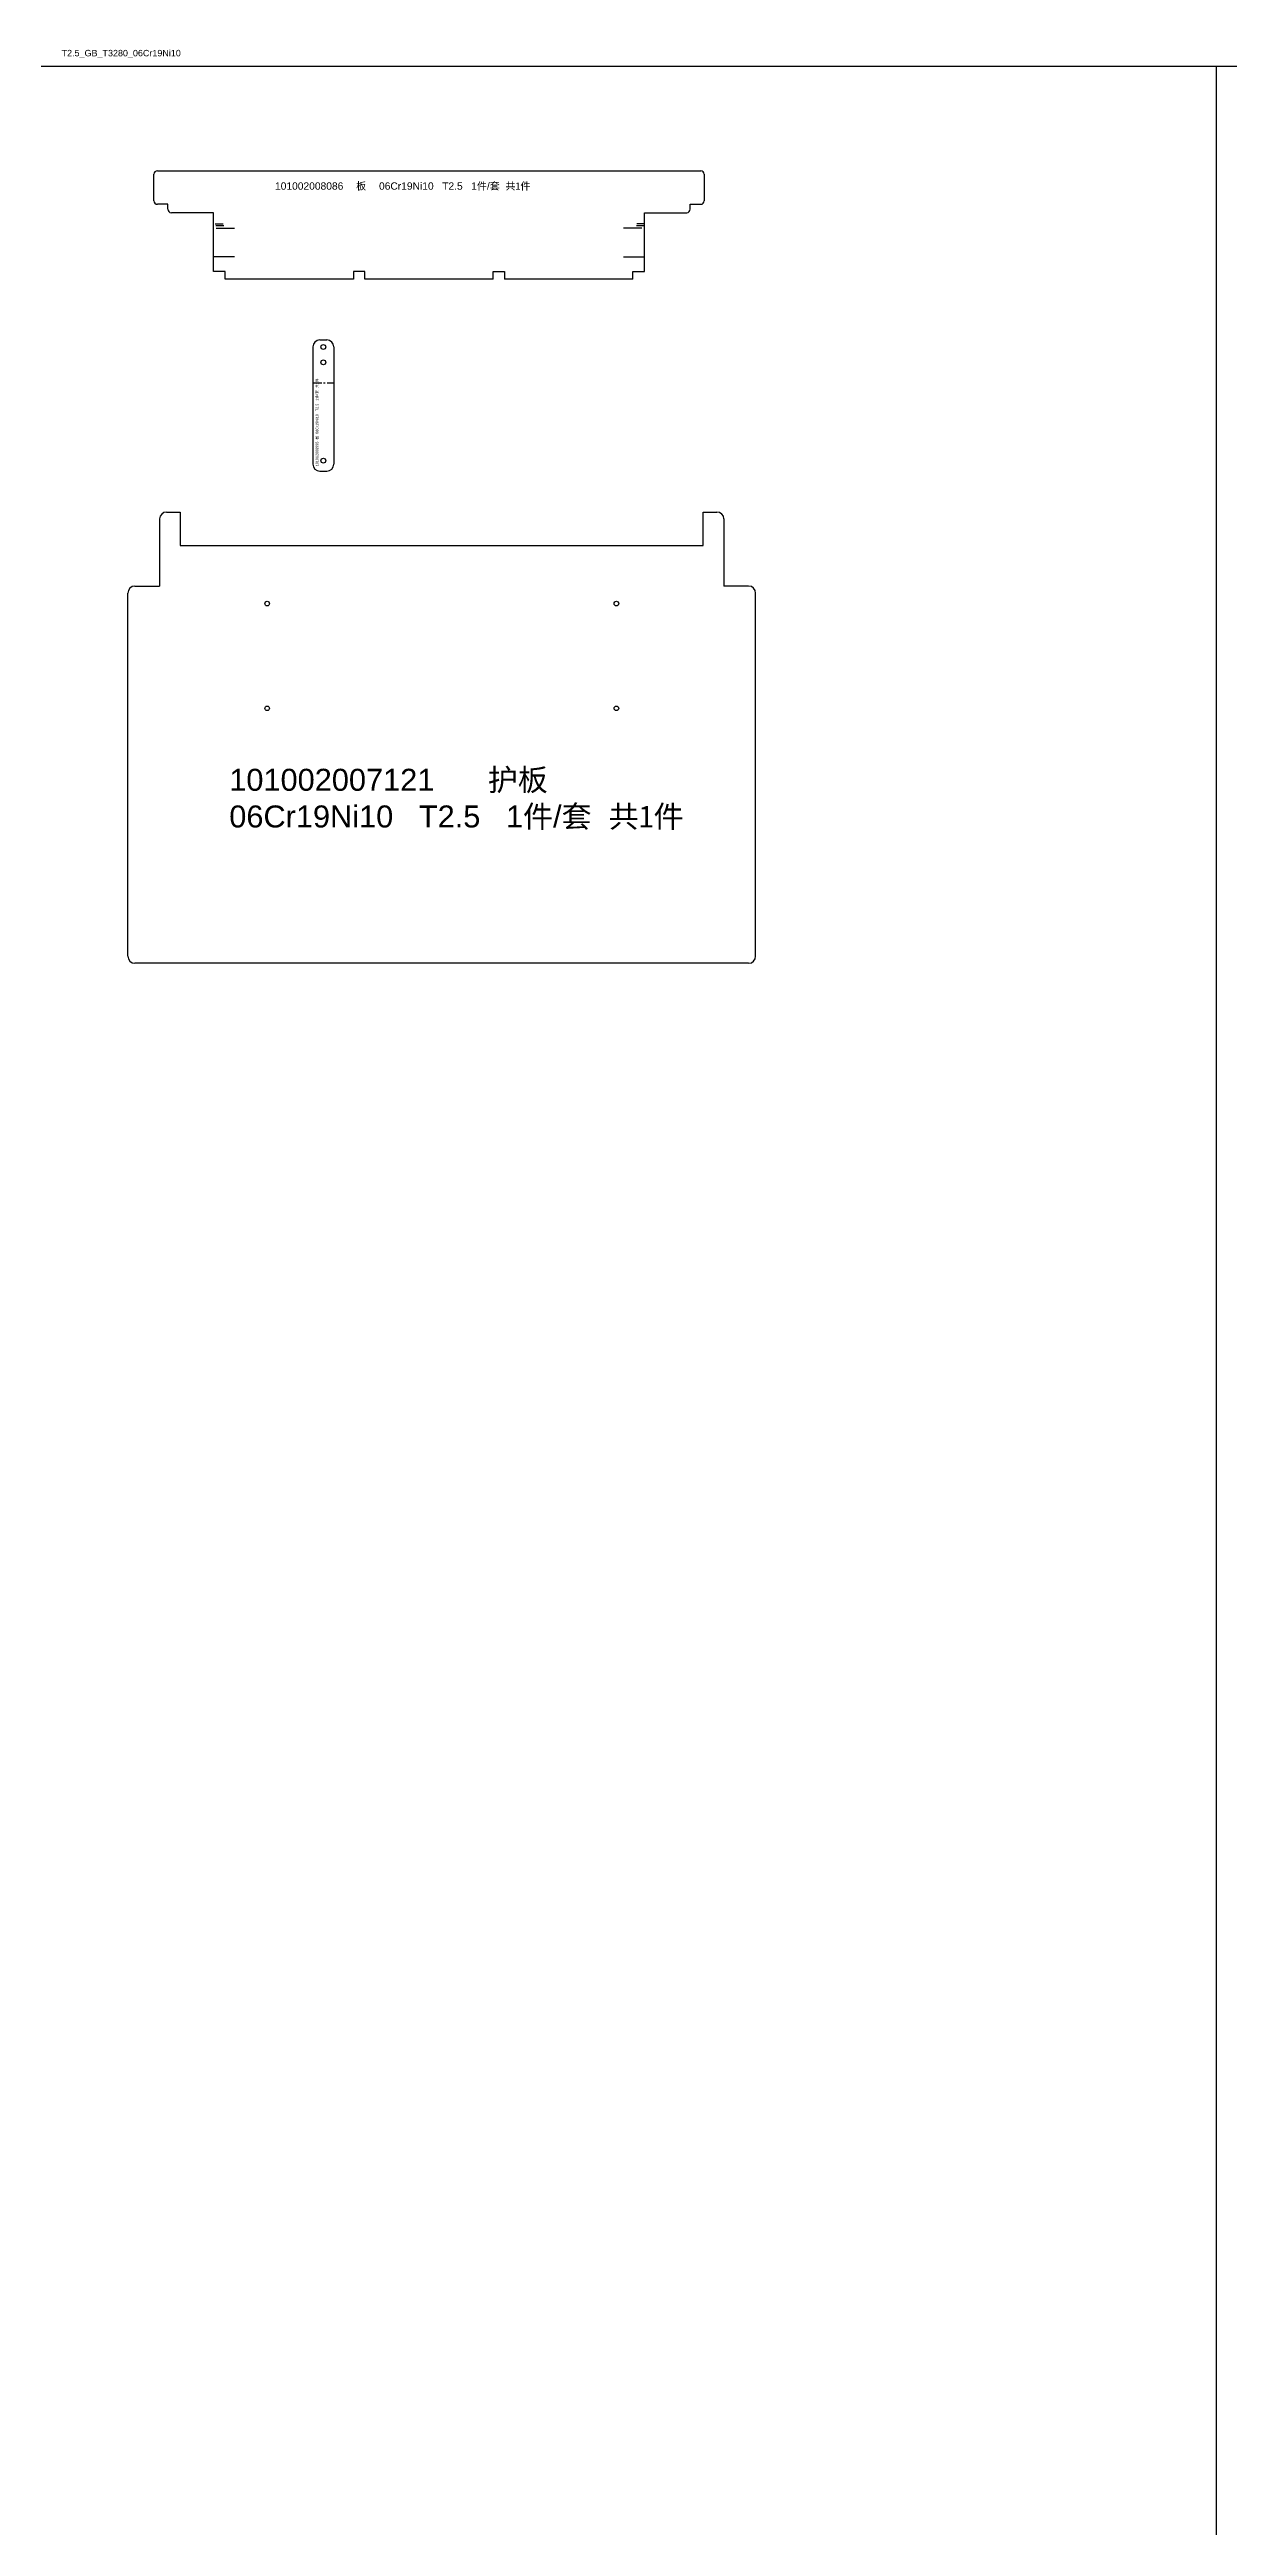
# Model space of a CAD drawing. Extents: x -15495 to 21573, y -5484 to 3275.
# Drawn here: x 2973 to 4661, y -934 to 2613 of the extents above; entities that cross this region are included whole.
import ezdxf

# ---------------------------------------------------------------- set-up
doc = ezdxf.new("R2010")
doc.units = 0
doc.header["$MEASUREMENT"] = 0
doc.linetypes.add('CENTERX2', pattern=[20.32, 12.7, -2.54, 2.54, -2.54])
doc.layers.get('0').update_dxf_attribs({"linetype": 'CONTINUOUS'})
doc.styles.get("Standard").update_dxf_attribs({"font": 'arial.ttf'})

# ---------------------------------------------------------------- blocks, each defined once
blk = doc.blocks.new('DWG合并20101002007121_护板_06C')
at = {"color": 7, "linetype": 'CONTINUOUS'}
for p, q in [((23940.4, 2005.5), (23940.4, 1909.4)), ((23950.4, 2015.5), (23969.9, 2015.5)), ((23969.9, 2015.5), (23969.9, 1967.5)), ((24718.9, 1967.5), (24718.9, 2015.5)), ((24718.9, 2015.5), (24738.4, 2015.5)), ((24748.4, 2005.5), (24748.4, 1909.4)), ((23969.9, 1967.5), (24718.9, 1967.5)), ((23895, 1379.4), (23895, 1899.4)), ((23905, 1909.4), (23940.4, 1909.4)), ((24783.8, 1909.4), (24748.4, 1909.4)), ((24793.8, 1379.4), (24793.8, 1899.4)), ((24783.8, 1369.4), (23905, 1369.4))]:
    blk.add_line(p, q, dxfattribs=at)
for centre in [(24094.4, 1884.4), (24594.4, 1884.4), (24094.4, 1734.4), (24594.4, 1734.4)]:
    blk.add_circle(centre, 3.3, dxfattribs=at)
for centre, start, end in [((23950.4, 2005.5), 90, 180), ((24738.4, 2005.5), 0, 90), ((23905, 1899.4), 90, 180), ((24783.8, 1899.4), 0, 90), ((23905, 1379.4), 180, 270), ((24783.8, 1379.4), 270, 0)]:
    blk.add_arc(centre, 10, start, end, dxfattribs=at)
at = {"color": 3, "insert": (24040.1, 1647.8), "char_height": 31.5, "width": 685.706, "attachment_point": 1}
blk.add_mtext('101002007121 {\\fSimSun|b0|i0|c0|p34;   \\fSimSun|b0|i0|c134|p34;护板  }06Cr19Ni10   T2.5   1{\\fSimSun|b0|i0|c134|p34;件}/{\\fSimSun|b0|i0|c134|p34;套}  {\\fSimSun|b0|i0|c134|p34;共1件}', dxfattribs=at)
blk = doc.blocks.new('DWG合并49101002008086_板_06CR')
at = {"color": 7, "linetype": 'CONTINUOUS'}
for p, q in [((23863.9, 899.3), (23863.9, 937.3)), ((23868.9, 942.3), (24646.9, 942.3)), ((24651.9, 937.3), (24651.9, 899.3)), ((23883.9, 894.3), (23868.9, 894.3)), ((23883.9, 887.3), (23883.9, 894.3)), ((24631.9, 894.3), (24646.9, 894.3)), ((24631.9, 887.3), (24631.9, 894.3)), ((23949.4, 882.3), (23888.9, 882.3)), ((23949.4, 798.3), (23949.4, 882.3)), ((24566.4, 882.3), (24626.9, 882.3)), ((24566.4, 798.3), (24566.4, 882.3)), ((23965.9, 798.3), (23949.4, 798.3)), ((23965.9, 787.3), (23965.9, 798.3)), ((24149.9, 787.3), (23965.9, 787.3)), ((24165.9, 798.3), (24149.9, 798.3)), ((24149.9, 798.3), (24149.9, 787.3)), ((24165.9, 787.3), (24165.9, 798.3)), ((24349.9, 787.3), (24165.9, 787.3)), ((24349.9, 798.3), (24365.9, 798.3)), ((24349.9, 787.3), (24349.9, 798.3)), ((24365.9, 798.3), (24365.9, 787.3)), ((24549.9, 787.3), (24365.9, 787.3)), ((24549.9, 798.3), (24566.4, 798.3)), ((24549.9, 787.3), (24549.9, 798.3))]:
    blk.add_line(p, q, dxfattribs=at)
at = {"color": 6, "linetype": 'CONTINUOUS'}
for p, q in [((23951.6, 866.3), (23963.3, 866.3)), ((23952.5, 863.8), (23964.2, 863.8)), ((23953.3, 860.3), (23979.4, 860.3)), ((24562.5, 860.3), (24536.4, 860.3)), ((24554.8, 863.8), (24564.9, 863.8)), ((24564.9, 866.3), (24555.6, 866.3)), ((23979.4, 819.3), (23949.4, 819.3)), ((24536.4, 819.3), (24565.4, 819.3))]:
    blk.add_line(p, q, dxfattribs=at)
at = {"color": 7, "linetype": 'CONTINUOUS'}
for centre, start, end in [((23868.9, 937.3), 90, 180), ((24646.9, 937.3), 0, 90), ((23868.9, 899.3), 180, 270), ((23888.9, 887.3), 180, 270), ((24626.9, 887.3), 270, 0), ((24646.9, 899.3), 270, 0)]:
    blk.add_arc(centre, 5, start, end, dxfattribs=at)
at = {"color": 3, "insert": (24037.3, 925.7), "char_height": 10.5, "width": 378.849, "attachment_point": 1}
blk.add_mtext('101002008086 {\\fSimSun|b0|i0|c134|p2;  板  } 06Cr19Ni10   T2.5   1{\\fSimSun|b0|i0|c134|p2;件}/{\\fSimSun|b0|i0|c134|p2;套}  {\\fSimSun|b0|i0|c134|p2;共1件}', dxfattribs=at)
blk = doc.blocks.new('101002008995__板')
at = {"color": 7, "linetype": 'CONTINUOUS'}
for p, q in [((3679.7, 7208.9), (3511.8, 7208.9)), ((3501.8, 7198.9), (3501.8, 7188.9)), ((3679.7, 7178.9), (3511.8, 7178.9)), ((3689.7, 7198.9), (3689.7, 7188.9))]:
    blk.add_line(p, q, dxfattribs=at)
at = {"color": 6, "linetype": 'CENTERX2'}
blk.add_line((3628.5, 7208.9), (3628.5, 7178.9), dxfattribs=at)
at = {"color": 7, "linetype": 'CONTINUOUS'}
for centre in [(3516.8, 7193.9), (3657.7, 7193.9), (3679.7, 7193.9)]:
    blk.add_circle(centre, 3.5, dxfattribs=at)
for centre, start, end in [((3511.8, 7198.9), 90, 180), ((3679.7, 7198.9), 0, 90), ((3511.8, 7188.9), 180, 270), ((3679.7, 7188.9), 270, 0)]:
    blk.add_arc(centre, 10, start, end, dxfattribs=at)
at = {"color": 3, "insert": (3508.9, 7204.8), "char_height": 3.78, "width": 133.449, "attachment_point": 1}
blk.add_mtext('101002008995  {\\fSimSun|b0|i0|c134|p54;板 }06Cr19Ni10   T2.5   1{\\fSimSun|b0|i0|c134|p54;件}/{\\fSimSun|b0|i0|c134|p54;套}  {\\fSimSun|b0|i0|c134|p54;共1件}', dxfattribs=at)

msp = doc.modelspace()

# ---------------------------------------------------------------- linework, layer by layer
at = {"color": 1}
for p, q in [((-15495.45919, 2589.60046), (21572.91335, 2589.60046)), ((4643.40192, 2589.60046), (4643.40192, -5438.14909))]:
    msp.add_line(p, q, dxfattribs=at)

# ---------------------------------------------------------------- block references
for name, p in [('DWG合并49101002008086_板_06CR', (-20741.65895, 1497.28153)), ('DWG合并20101002007121_护板_06C', (-20809.91842, -64.55072))]:
    msp.add_blockref(name, p)
at = {"color": 1, "rotation": 90}
msp.add_blockref('101002008995__板', (10558.77032, -1492.3925), dxfattribs=at)

# ---------------------------------------------------------------- texts
at = {"color": 1, "insert": (2990.05735, 2612.696), "char_height": 9.2, "width": 161.3719509, "attachment_point": 1}
msp.add_mtext('T2.5_GB_T3280_06Cr19Ni10', dxfattribs=at)

doc.saveas('drawing.dxf')
